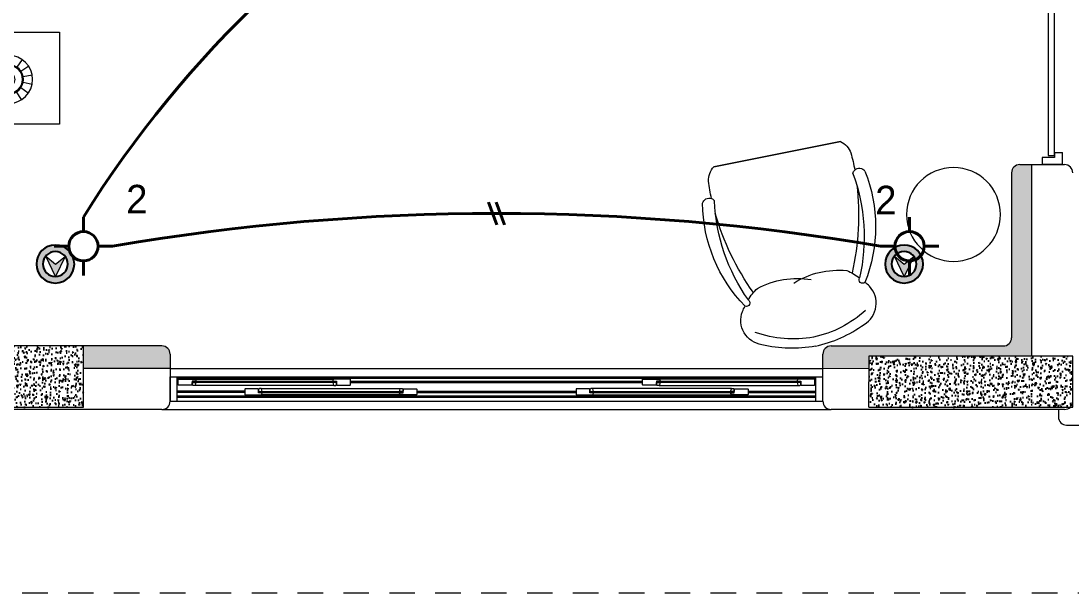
# Model space of a CAD drawing. Header units: metres. Extents: x 14 to 2416, y -346 to 476.
# Drawn here: x 148.87 to 154.02, y -86.97 to -84.17 of the extents above; entities that cross this region are included whole.
import ezdxf

# ---------------------------------------------------------------- set-up
doc = ezdxf.new("R2010")
doc.units = ezdxf.units.M
doc.linetypes.add('0', pattern=[0])
doc.linetypes.add('HIDDEN2', pattern=[0.1875, 0.125, -0.0625])
doc.layers.get('0').update_dxf_attribs({"linetype": '0', "lineweight": 20})
for name, color, linetype, lineweight in [('A-ANNO-TEXT', 20, 'Continuous', 13), ('A-DOOR', 35, 'Continuous', 5), ('A-WALL', 250, 'Continuous', 20), ('baños', 251, 'Continuous', 0), ('Columnas', 7, 'Continuous', 18), ('cristales', 131, 'Continuous', 0), ('E Salida Luces', 22, 'Continuous', 40), ('E Tuberia Emp Losa', 22, 'Continuous', 40), ('MAVA', 1, 'Continuous', 15), ('MOBILIARIOS', 252, 'Continuous', 0), ('piso', 253, 'Continuous', 0)]:
    doc.layers.add(name, color=color, linetype=linetype, lineweight=lineweight)
doc.layers.add('HATCH', color=8, linetype='Continuous')
doc.layers.add('MAVA Luminarias', color=1, linetype='Continuous')
doc.layers.add('RELLENO SECCION', color=8, linetype='Continuous', lineweight=0, transparency=0.4)
doc.layers.add('Techos 1', color=7, linetype='HIDDEN2', lineweight=9, true_color=0x42391a)
doc.styles.add('CENTURY GOTHIC', font='GOTHIC.TTF')
doc.styles.get("Standard").update_dxf_attribs({"font": 'arial.ttf', "height": 0.1875})
pattern_1 = [(50, (114.33107, 55.238796), (0.058299094, -0.005100507), [0.006096, -0.067056]), (355, (114.33107, 55.238796), (-0.011277895, 0.06113819), [0.0048768, -0.053644987]), (100.451445, (114.33593, 55.23837), (0.0470212, 0.05603768), [0.005180803, -0.056988878]), (46.1842, (114.33107, 55.25505), (0.086745293, -0.013453545), [0.009144, -0.100584]), (96.63556, (114.3383, 55.25393), (0.07596932, 0.07917636), [0.00777121, -0.085483395]), (351.18415, (114.33107, 55.25505), (0.07596932, 0.07917636), [0.00731519, -0.080467114]), (21, (114.3392, 55.25099), (0.048516605, -0.032724863), [0.006096, -0.067056]), (326, (114.3392, 55.25099), (0.01977665, 0.05894015), [0.0048768, -0.0536448]), (71.451445, (114.34324, 55.24826), (0.068293254, 0.026215286), [0.005180803, -0.05698878]), (37.5, (114.331071, 55.238796), (0.000988353, 0.0270576124), [0, -0.05299456, 0, -0.0544576, 0, -0.053848]), (7.5, (114.33107, 55.238796), (0.021382292, 0.032057784), [0, -0.03104896, 0, -0.05177536, 0, -0.0205232]), (327.5, (114.312946, 55.238796), (0.0433889905, -0.001833198), [0, -0.02032, 0, -0.0633984, 0, -0.0841248]), (317.5, (114.304818, 55.238796), (0.047401338, 0.008136477), [0, -0.026416, 0, -0.04210304, 0, -0.0597408])]

# ---------------------------------------------------------------- blocks, each defined once
blk = doc.blocks.new('dl ip')
at = {"layer": 'MAVA', "transparency": 33554687}
h = blk.add_hatch(color=40, dxfattribs=at)
h.dxf.hatch_style = 1
h.paths.add_polyline_path([(94.7574, -111.2088), (94.7109, -111.2482), (94.6624, -111.2113), (94.7109, -111.3092)])
at = {"layer": 'MAVA Luminarias', "linetype": 'Continuous'}
h = blk.add_hatch(color=40, dxfattribs=at)
h.paths.add_polyline_path([(94.618, -111.2482, 1), (94.8039, -111.2482, 1)])
h.paths.add_polyline_path([(94.7719, -111.2482, -1), (94.6499, -111.2482, -1)], flags=16)
at = {"layer": 'MAVA', "color": 40}
for p, q in [((94.7109, -111.2482), (94.6624, -111.2113)), ((94.6624, -111.2113), (94.7109, -111.3092)), ((94.7109, -111.3092), (94.7574, -111.2088)), ((94.7574, -111.2088), (94.7109, -111.2482))]:
    blk.add_line(p, q, dxfattribs=at)
at = {"layer": 'MAVA Luminarias', "color": 40, "linetype": 'Continuous'}
for radius in [0.093, 0.061]:
    blk.add_circle((94.7109, -111.2482), radius, dxfattribs=at)
blk = doc.blocks.new('A$C2f9b60d5')
at = {"layer": 'A-DOOR'}
for p, q in [((0, 0.1005), (0.06, 0.1005)), ((0, 0.1005), (0, 0.0005)), ((0.035, 0.0605), (0.035, 0.0005)), ((0.06, 0.0605), (0.035, 0.0605)), ((0.06, 0.0605), (0.06, 0.1005)), ((3.6, 0.1), (3.54, 0.1)), ((3.54, 0.06), (3.54, 0.1)), ((3.54, 0.06), (3.565, 0.06)), ((3.565, 0.06), (3.565, 0)), ((3.6, 0.1), (3.6, 0)), ((0.035, 0.0005), (0, 0.0005)), ((3.565, 0), (3.6, 0))]:
    blk.add_line(p, q, dxfattribs=at)
for points in [[(0.6314, 0.7341), (1.0247, 0.0604), (1.0509, 0.0757), (0.6576, 0.7494)], [(2.9658, 0.7337), (2.5723, 0.0601), (2.5462, 0.0754), (2.9397, 0.749)], [(0.0446, 0.0605), (1.0247, 0.0604), (1.0247, 0.0301), (0.0446, 0.0302)], [(3.5524, 0.06), (2.5723, 0.0601), (2.5723, 0.0298), (3.5524, 0.0297)]]:
    blk.add_lwpolyline(points, close=True, dxfattribs=at)
at = {"layer": 'A-DOOR', "linetype": 'HIDDEN2'}
for centre, start, end in [((0.96, -0.0488), 10.7613, 110.7488), ((2.637, -0.0491), 69.2325, 169.2199)]:
    blk.add_arc(centre, 0.8536, start, end, dxfattribs=at)
blk = doc.blocks.new('A$C89702949')
at = {"layer": 'HATCH'}
h = blk.add_hatch(dxfattribs=at)
h.set_pattern_fill('AR-CONC', color=256, scale=0.00032)
h.set_pattern_definition(pattern_1)
h.paths.add_polyline_path([(15.3, 0.3), (15.3, 0), (16.1, 0), (16.1, 0.3)])
h = blk.add_hatch(dxfattribs=at)
h.set_pattern_fill('AR-CONC', color=256, scale=0.00032)
h.set_pattern_definition(pattern_1)
h.paths.add_polyline_path([(19.95, 0), (19.9496, 0.25), (20.7, 0.25), (20.7004, 0.25), (20.9496, 0.25), (20.9496, 0)])
at = {"layer": 'Columnas'}
blk.add_lwpolyline([(15.3, 0.3), (15.3, 0), (16.1, 0), (16.1, 0.3)], close=True, dxfattribs=at)
blk.add_lwpolyline([(19.95, 0), (20.95, 0), (20.95, 0.25), (20.7, 0.25), (20.7, 0.25), (19.95, 0.25), (19.9495, 0)], dxfattribs=at)
blk = doc.blocks.new('PL BASE 2N NASAS 09')
at = {"layer": 'RELLENO SECCION', "true_color": 0xc7c8ca}
h = blk.add_hatch(color=9, dxfattribs=at)
h.dxf.hatch_style = 1
edge = h.paths.add_edge_path()
edge.add_arc((179.2575, -24.8608), 0.04, 270, 360, ccw=False)
edge.add_line((179.2575, -24.9008), (178.4126, -24.9008))
edge.add_arc((178.4126, -24.9408), 0.04, 90, 180)
edge.add_line((178.3726, -24.9408), (178.3726, -25.0117))
edge.add_line((178.3726, -25.0117), (178.5974, -25.0117))
edge.add_line((178.5974, -25.0117), (178.5975, -24.9508))
edge.add_line((178.5975, -24.9508), (179.3475, -24.9508))
edge.add_line((179.3475, -24.9508), (179.3975, -24.9508))
edge.add_line((179.3975, -24.9508), (179.3975, -24.0117))
edge.add_line((179.3975, -24.0117), (179.3375, -24.0117))
edge.add_arc((179.3375, -24.0517), 0.04, 90, 180)
edge.add_line((179.2975, -24.0517), (179.2975, -24.8608))
edge = h.paths.add_edge_path()
edge.add_arc((175.1326, -24.9408), 0.04, 360, 450)
edge.add_line((175.1326, -24.9008), (174.7475, -24.9008))
edge.add_line((174.7475, -24.9008), (174.7475, -25.0117))
edge.add_line((174.7475, -25.0117), (175.1726, -25.0117))
edge.add_line((175.1726, -25.0117), (175.1726, -24.9408))
at = {"layer": 'A-DOOR'}
for p, q in [((175.1726, -25.0117), (178.3726, -25.0117)), ((175.1725, -25.0517), (178.3725, -25.0517)), ((175.2065, -25.1717), (175.2065, -25.0517)), ((175.2125, -25.0642), (175.214, -25.0627)), ((175.2125, -25.0912), (175.2125, -25.0642)), ((175.214, -25.0627), (175.2947, -25.0627)), ((175.2947, -25.0627), (175.2965, -25.0642)), ((175.2947, -25.0627), (175.9744, -25.0627)), ((175.2965, -25.0642), (175.2985, -25.0722)), ((175.9726, -25.0642), (175.9705, -25.0722)), ((175.9744, -25.0627), (175.9726, -25.0642)), ((176.055, -25.0627), (175.9744, -25.0627)), ((176.0565, -25.0642), (176.055, -25.0627)), ((176.0565, -25.0912), (176.0565, -25.0642)), ((177.4885, -25.0642), (177.49, -25.0627)), ((177.4885, -25.0912), (177.4885, -25.0642)), ((177.49, -25.0627), (177.5707, -25.0627)), ((177.5707, -25.0627), (177.5725, -25.0642)), ((178.2504, -25.0627), (177.5707, -25.0627)), ((177.5725, -25.0642), (177.5745, -25.0722)), ((178.2486, -25.0642), (178.2465, -25.0722)), ((178.2504, -25.0627), (178.2486, -25.0642)), ((178.331, -25.0627), (178.2504, -25.0627)), ((178.3325, -25.0642), (178.331, -25.0627)), ((178.3325, -25.0912), (178.3325, -25.0642)), ((178.3385, -25.1717), (178.3385, -25.0517)), ((175.214, -25.0927), (175.2125, -25.0912)), ((175.279, -25.0927), (175.214, -25.0927)), ((175.2805, -25.0912), (175.279, -25.0927)), ((175.298, -25.0737), (175.2805, -25.0737)), ((175.2805, -25.0737), (175.2805, -25.0912)), ((175.2805, -25.0767), (175.2855, -25.0767)), ((175.2805, -25.0767), (175.2855, -25.0767)), ((175.2855, -25.0747), (175.2915, -25.0787)), ((175.2855, -25.0787), (175.2915, -25.0747)), ((175.9753, -25.0937), (175.2938, -25.0937)), ((175.2985, -25.0732), (175.298, -25.0737)), ((175.2985, -25.0722), (175.2985, -25.0732)), ((175.54, -25.1107), (175.5385, -25.1122)), ((175.5385, -25.1122), (175.5385, -25.1392)), ((175.605, -25.1107), (175.54, -25.1107)), ((175.6065, -25.1122), (175.605, -25.1107)), ((175.6065, -25.1297), (175.6065, -25.1122)), ((175.6198, -25.1097), (176.3013, -25.1097)), ((175.9705, -25.0722), (175.9705, -25.0732)), ((175.9705, -25.0732), (175.971, -25.0737)), ((175.971, -25.0737), (175.9885, -25.0737)), ((175.9835, -25.0747), (175.9775, -25.0787)), ((175.9835, -25.0787), (175.9775, -25.0747)), ((175.9885, -25.0767), (175.9835, -25.0767)), ((175.9885, -25.0767), (175.9835, -25.0767)), ((175.9885, -25.0737), (175.9885, -25.0912)), ((175.9885, -25.0912), (175.99, -25.0927)), ((175.99, -25.0927), (176.055, -25.0927)), ((176.0565, -25.0912), (176.055, -25.0927)), ((176.3145, -25.1122), (176.316, -25.1107)), ((176.3145, -25.1297), (176.3145, -25.1122)), ((176.316, -25.1107), (176.381, -25.1107)), ((176.381, -25.1107), (176.3825, -25.1122)), ((176.3825, -25.1122), (176.3825, -25.1392)), ((177.164, -25.1107), (177.1625, -25.1122)), ((177.1625, -25.1122), (177.1625, -25.1392)), ((177.229, -25.1107), (177.164, -25.1107)), ((177.2305, -25.1122), (177.229, -25.1107)), ((177.2305, -25.1297), (177.2305, -25.1122)), ((177.9253, -25.1097), (177.2438, -25.1097)), ((177.4885, -25.0912), (177.49, -25.0927)), ((177.555, -25.0927), (177.49, -25.0927)), ((177.5565, -25.0912), (177.555, -25.0927)), ((177.574, -25.0737), (177.5565, -25.0737)), ((177.5565, -25.0737), (177.5565, -25.0912)), ((177.5565, -25.0767), (177.5615, -25.0767)), ((177.5565, -25.0767), (177.5615, -25.0767)), ((177.5615, -25.0747), (177.5675, -25.0787)), ((177.5615, -25.0787), (177.5675, -25.0747)), ((177.5698, -25.0937), (178.2513, -25.0937)), ((177.5745, -25.0732), (177.574, -25.0737)), ((177.5745, -25.0722), (177.5745, -25.0732)), ((177.9385, -25.1122), (177.94, -25.1107)), ((177.9385, -25.1297), (177.9385, -25.1122)), ((177.94, -25.1107), (178.005, -25.1107)), ((178.005, -25.1107), (178.0065, -25.1122)), ((178.0065, -25.1122), (178.0065, -25.1392)), ((178.2465, -25.0722), (178.2465, -25.0732)), ((178.2465, -25.0732), (178.247, -25.0737)), ((178.247, -25.0737), (178.2645, -25.0737)), ((178.2595, -25.0747), (178.2535, -25.0787)), ((178.2595, -25.0787), (178.2535, -25.0747)), ((178.2645, -25.0767), (178.2595, -25.0767)), ((178.2645, -25.0767), (178.2595, -25.0767)), ((178.2645, -25.0737), (178.2645, -25.0912)), ((178.2645, -25.0912), (178.266, -25.0927)), ((178.266, -25.0927), (178.331, -25.0927)), ((178.331, -25.0927), (178.3325, -25.0912)), ((175.2065, -25.1517), (178.3385, -25.1517)), ((175.5385, -25.1392), (175.54, -25.1407)), ((175.54, -25.1407), (175.6207, -25.1407)), ((175.6065, -25.1267), (175.6115, -25.1267)), ((175.6065, -25.1267), (175.6115, -25.1267)), ((175.624, -25.1297), (175.6065, -25.1297)), ((175.6115, -25.1287), (175.6175, -25.1247)), ((175.6115, -25.1247), (175.6175, -25.1287)), ((175.6207, -25.1407), (175.6225, -25.1393)), ((176.3004, -25.1407), (175.6207, -25.1407)), ((175.6225, -25.1393), (175.6245, -25.1312)), ((175.6245, -25.1302), (175.624, -25.1297)), ((175.6245, -25.1312), (175.6245, -25.1302)), ((176.2965, -25.1302), (176.297, -25.1297)), ((176.2965, -25.1312), (176.2965, -25.1302)), ((176.2986, -25.1393), (176.2965, -25.1312)), ((176.297, -25.1297), (176.3145, -25.1297)), ((176.3004, -25.1407), (176.2986, -25.1393)), ((176.381, -25.1407), (176.3004, -25.1407)), ((176.3095, -25.1287), (176.3035, -25.1247)), ((176.3095, -25.1247), (176.3035, -25.1287)), ((176.3145, -25.1267), (176.3095, -25.1267)), ((176.3145, -25.1267), (176.3095, -25.1267)), ((176.3825, -25.1392), (176.381, -25.1407)), ((177.1625, -25.1392), (177.164, -25.1407)), ((177.164, -25.1407), (177.2447, -25.1407)), ((177.2305, -25.1267), (177.2355, -25.1267)), ((177.2305, -25.1267), (177.2355, -25.1267)), ((177.248, -25.1297), (177.2305, -25.1297)), ((177.2355, -25.1287), (177.2415, -25.1247)), ((177.2355, -25.1247), (177.2415, -25.1287)), ((177.2447, -25.1407), (177.2465, -25.1393)), ((177.2447, -25.1407), (177.9244, -25.1407)), ((177.2465, -25.1393), (177.2485, -25.1312)), ((177.2485, -25.1302), (177.248, -25.1297)), ((177.2485, -25.1312), (177.2485, -25.1302)), ((177.9205, -25.1302), (177.921, -25.1297)), ((177.9205, -25.1312), (177.9205, -25.1302)), ((177.9226, -25.1393), (177.9205, -25.1312)), ((177.921, -25.1297), (177.9385, -25.1297)), ((177.9244, -25.1407), (177.9226, -25.1393)), ((178.005, -25.1407), (177.9244, -25.1407)), ((177.9335, -25.1287), (177.9275, -25.1247)), ((177.9335, -25.1247), (177.9275, -25.1287)), ((177.9385, -25.1267), (177.9335, -25.1267)), ((177.9385, -25.1267), (177.9335, -25.1267)), ((178.0065, -25.1392), (178.005, -25.1407)), ((175.1325, -25.2117), (178.4125, -25.2117)), ((175.1725, -25.1717), (178.3725, -25.1717))]:
    blk.add_line(p, q, dxfattribs=at)
at = {"layer": 'A-DOOR', "color": 8}
for p, q in [((175.2065, -25.0577), (178.3385, -25.0577)), ((177.4885, -25.0747), (176.0565, -25.0747)), ((177.4885, -25.0807), (176.0565, -25.0807)), ((175.5385, -25.1227), (175.2065, -25.1227)), ((175.5385, -25.1287), (175.2065, -25.1287)), ((175.2065, -25.1457), (178.3385, -25.1457)), ((176.3825, -25.1227), (177.1625, -25.1227)), ((176.3825, -25.1287), (177.1625, -25.1287)), ((178.0065, -25.1227), (178.3385, -25.1227)), ((178.0065, -25.1287), (178.3385, -25.1287))]:
    blk.add_line(p, q, dxfattribs=at)
at = {"layer": 'A-DOOR'}
for points in [[(175.2805, -25.0767), (175.2855, -25.0767), (175.2855, -25.0767), (175.2805, -25.0767)], [(175.2855, -25.0747), (175.2915, -25.0747), (175.2915, -25.0787), (175.2855, -25.0787)], [(175.2855, -25.0747), (175.9835, -25.0747), (175.9835, -25.0787), (175.2855, -25.0787)], [(175.298, -25.0737), (175.286, -25.0737), (175.286, -25.0747), (175.298, -25.0747)], [(175.298, -25.0787), (175.286, -25.0787), (175.286, -25.0797), (175.298, -25.0797)], [(175.2915, -25.0747), (175.2965, -25.0747), (175.2965, -25.0787), (175.2915, -25.0787)], [(175.971, -25.0737), (175.983, -25.0737), (175.983, -25.0747), (175.971, -25.0747)], [(175.971, -25.0787), (175.983, -25.0787), (175.983, -25.0797), (175.971, -25.0797)], [(175.9775, -25.0747), (175.9725, -25.0747), (175.9725, -25.0787), (175.9775, -25.0787)], [(175.9835, -25.0747), (175.9775, -25.0747), (175.9775, -25.0787), (175.9835, -25.0787)], [(175.9885, -25.0767), (175.9835, -25.0767), (175.9835, -25.0767), (175.9885, -25.0767)], [(177.5565, -25.0767), (177.5615, -25.0767), (177.5615, -25.0767), (177.5565, -25.0767)], [(178.2595, -25.0747), (177.5615, -25.0747), (177.5615, -25.0787), (178.2595, -25.0787)], [(177.5615, -25.0747), (177.5675, -25.0747), (177.5675, -25.0787), (177.5615, -25.0787)], [(177.574, -25.0737), (177.562, -25.0737), (177.562, -25.0747), (177.574, -25.0747)], [(177.574, -25.0787), (177.562, -25.0787), (177.562, -25.0797), (177.574, -25.0797)], [(177.5675, -25.0747), (177.5725, -25.0747), (177.5725, -25.0787), (177.5675, -25.0787)], [(178.247, -25.0737), (178.259, -25.0737), (178.259, -25.0747), (178.247, -25.0747)], [(178.247, -25.0787), (178.259, -25.0787), (178.259, -25.0797), (178.247, -25.0797)], [(178.2535, -25.0747), (178.2485, -25.0747), (178.2485, -25.0787), (178.2535, -25.0787)], [(178.2595, -25.0747), (178.2535, -25.0747), (178.2535, -25.0787), (178.2595, -25.0787)], [(178.2645, -25.0767), (178.2595, -25.0767), (178.2595, -25.0767), (178.2645, -25.0767)], [(175.6065, -25.1267), (175.6115, -25.1267), (175.6115, -25.1267), (175.6065, -25.1267)], [(176.3095, -25.1287), (175.6115, -25.1287), (175.6115, -25.1247), (176.3095, -25.1247)], [(175.6115, -25.1287), (175.6175, -25.1287), (175.6175, -25.1247), (175.6115, -25.1247)], [(175.624, -25.1247), (175.612, -25.1247), (175.612, -25.1237), (175.624, -25.1237)], [(175.624, -25.1297), (175.612, -25.1297), (175.612, -25.1287), (175.624, -25.1287)], [(175.6175, -25.1287), (175.6225, -25.1287), (175.6225, -25.1247), (175.6175, -25.1247)], [(176.297, -25.1247), (176.309, -25.1247), (176.309, -25.1237), (176.297, -25.1237)], [(176.297, -25.1297), (176.309, -25.1297), (176.309, -25.1287), (176.297, -25.1287)], [(176.3035, -25.1287), (176.2985, -25.1287), (176.2985, -25.1247), (176.3035, -25.1247)], [(176.3095, -25.1287), (176.3035, -25.1287), (176.3035, -25.1247), (176.3095, -25.1247)], [(176.3145, -25.1267), (176.3095, -25.1267), (176.3095, -25.1267), (176.3145, -25.1267)], [(177.2305, -25.1267), (177.2355, -25.1267), (177.2355, -25.1267), (177.2305, -25.1267)], [(177.2355, -25.1287), (177.2415, -25.1287), (177.2415, -25.1247), (177.2355, -25.1247)], [(177.2355, -25.1287), (177.9335, -25.1287), (177.9335, -25.1247), (177.2355, -25.1247)], [(177.248, -25.1247), (177.236, -25.1247), (177.236, -25.1237), (177.248, -25.1237)], [(177.248, -25.1297), (177.236, -25.1297), (177.236, -25.1287), (177.248, -25.1287)], [(177.2415, -25.1287), (177.2465, -25.1287), (177.2465, -25.1247), (177.2415, -25.1247)], [(177.921, -25.1247), (177.933, -25.1247), (177.933, -25.1237), (177.921, -25.1237)], [(177.921, -25.1297), (177.933, -25.1297), (177.933, -25.1287), (177.921, -25.1287)], [(177.9275, -25.1287), (177.9225, -25.1287), (177.9225, -25.1247), (177.9275, -25.1247)], [(177.9335, -25.1287), (177.9275, -25.1287), (177.9275, -25.1247), (177.9335, -25.1247)], [(177.9385, -25.1267), (177.9335, -25.1267), (177.9335, -25.1267), (177.9385, -25.1267)]]:
    blk.add_lwpolyline(points, close=True, dxfattribs=at)
for points in [[(175.2827, -25.0922, 0.341999), (175.2808, -25.0907), (175.2805, -25.0904), (175.2805, -25.0807), (175.2815, -25.0797), (175.2985, -25.0797), (175.2985, -25.0802), (175.2952, -25.0926, -0.339454), (175.2938, -25.0937), (175.2846, -25.0937, -0.341999)], [(175.6087, -25.1112, -0.341999), (175.6068, -25.1127), (175.6065, -25.113), (175.6065, -25.1227), (175.6075, -25.1237), (175.6245, -25.1237), (175.6245, -25.1232), (175.6212, -25.1108, 0.339454), (175.6198, -25.1097), (175.6106, -25.1097, 0.341999)], [(175.9864, -25.0922, -0.341999), (175.9883, -25.0907), (175.9885, -25.0904), (175.9885, -25.0807), (175.9875, -25.0797), (175.9705, -25.0797), (175.9705, -25.0802), (175.9739, -25.0926, 0.339454), (175.9753, -25.0937), (175.9845, -25.0937, 0.341999)], [(176.3124, -25.1112, 0.341999), (176.3143, -25.1127), (176.3145, -25.113), (176.3145, -25.1227), (176.3135, -25.1237), (176.2965, -25.1237), (176.2965, -25.1232), (176.2999, -25.1108, -0.339454), (176.3013, -25.1097), (176.3105, -25.1097, -0.341999)], [(177.2327, -25.1112, -0.341999), (177.2308, -25.1127), (177.2305, -25.113), (177.2305, -25.1227), (177.2315, -25.1237), (177.2485, -25.1237), (177.2485, -25.1232), (177.2452, -25.1108, 0.339454), (177.2438, -25.1097), (177.2346, -25.1097, 0.341999)], [(177.5587, -25.0922, 0.341999), (177.5568, -25.0907), (177.5565, -25.0904), (177.5565, -25.0807), (177.5575, -25.0797), (177.5745, -25.0797), (177.5745, -25.0802), (177.5712, -25.0926, -0.339454), (177.5698, -25.0937), (177.5606, -25.0937, -0.341999)], [(177.9364, -25.1112, 0.341999), (177.9383, -25.1127), (177.9385, -25.113), (177.9385, -25.1227), (177.9375, -25.1237), (177.9205, -25.1237), (177.9205, -25.1232), (177.9239, -25.1108, -0.339454), (177.9253, -25.1097), (177.9345, -25.1097, -0.341999)], [(178.2624, -25.0922, -0.341999), (178.2643, -25.0907), (178.2645, -25.0904), (178.2645, -25.0807), (178.2635, -25.0797), (178.2465, -25.0797), (178.2465, -25.0802), (178.2499, -25.0926, 0.339454), (178.2513, -25.0937), (178.2605, -25.0937, 0.341999)]]:
    blk.add_lwpolyline(points, format="xyb", close=True, dxfattribs=at)
at = {"layer": 'A-DOOR', "color": 7}
for points in [[(175.2855, -25.0787), (175.9835, -25.0787), (175.9835, -25.0747), (175.2855, -25.0747)], [(178.2595, -25.0787), (177.5615, -25.0787), (177.5615, -25.0747), (178.2595, -25.0747)], [(176.3095, -25.1247), (175.6115, -25.1247), (175.6115, -25.1287), (176.3095, -25.1287)], [(177.2355, -25.1247), (177.9335, -25.1247), (177.9335, -25.1287), (177.2355, -25.1287)]]:
    blk.add_lwpolyline(points, close=True, dxfattribs=at)
at = {"layer": 'A-WALL'}
for p, q in [((179.3375, -24.0117), (179.5575, -24.0117)), ((179.3975, -24.9508), (179.3975, -24.0117)), ((179.2975, -24.0517), (179.2975, -24.8608)), ((175.1326, -24.9008), (174.7475, -24.9008)), ((175.1726, -24.9408), (175.1726, -25.1717)), ((178.3726, -25.1717), (178.3726, -24.9408)), ((175.1726, -25.0117), (174.7475, -25.0117)), ((178.5974, -25.0121), (178.3726, -25.0117)), ((175.1726, -25.1717), (175.1726, -25.0517)), ((175.1326, -25.2117), (173.9875, -25.2117)), ((179.5575, -25.2117), (178.4126, -25.2117))]:
    blk.add_line(p, q, dxfattribs=at)
blk.add_lwpolyline([(179.2575, -24.9008, 0.414214), (179.2975, -24.8608)], format="xyb", dxfattribs=at)
blk.add_lwpolyline([(178.4126, -24.9008), (179.2575, -24.9008)], dxfattribs=at)
for centre, start, end in [((179.3375, -24.0517), 90, 180), ((179.5575, -24.0517), 0, 90), ((175.1326, -24.9408), 360, 90), ((178.4126, -24.9408), 90, 180), ((175.1326, -25.1717), 270, 0), ((178.4126, -25.1717), 180, 270), ((179.5575, -25.1717), 270, 0)]:
    blk.add_arc(centre, 0.04, start, end, dxfattribs=at)
at = {"layer": 'cristales', "const_width": 0.004}
for points in [[(175.2965, -25.0767), (175.9725, -25.0767)], [(178.2485, -25.0767), (177.5725, -25.0767)], [(176.2985, -25.1267), (175.6225, -25.1267)], [(177.2465, -25.1267), (177.9225, -25.1267)]]:
    blk.add_lwpolyline(points, dxfattribs=at)
at = {"layer": 'piso'}
for p, q in [((179.5275, -25.2117), (179.5275, -25.2485)), ((179.5675, -25.2885), (184.6325, -25.2885))]:
    blk.add_line(p, q, dxfattribs=at)
blk.add_arc((179.5675, -25.2485), 0.04, 180, 270, dxfattribs=at)
at = {"layer": 'Techos 1'}
blk.add_line((160.0475, -26.1117), (185.4975, -26.1117), dxfattribs=at)
at = {"color": 1}
blk.add_blockref('A$C89702949', (158.6475, -25.2008), dxfattribs=at)
at = {"color": 1, "xscale": -1, "rotation": 270}
blk.add_blockref('A$C2f9b60d5', (179.4475, -24.0117), dxfattribs=at)
at = {"layer": 'baños', "linetype": 'Continuous', "flags": 8}
for tag, p in [('MODELNUMBER', (167.1329, -5.6306, 0)), ('TRADENAME', (167.1329, -5.6307, 0)), ('PRODUCT', (167.1329, -5.6307, 0)), ('MATERIAL', (167.1329, -5.6307, 0)), ('MODELNUMBER', (168.3076, -5.6306, 0)), ('TRADENAME', (168.3076, -5.6307, 0)), ('PRODUCT', (168.3076, -5.6307, 0)), ('MATERIAL', (168.3076, -5.6307, 0))]:
    blk.add_attdef(tag, p, '', height=0.0000254, rotation=180.0001, dxfattribs=at)
at = {"layer": 'baños', "linetype": 'Continuous'}
for tag, p, rotation in [('MODELNUMBER', (169.2428, -19.7065), 180.0001), ('TRADENAME', (169.2428, -19.7064), 180.0001), ('MATERIAL', (169.243, -19.7063), 180.0001), ('PRODUCT', (169.243, -19.7064), 180.0001), ('MODELNUMBER', (169.9524, -19.7065), 179.9999), ('MATERIAL', (169.9524, -19.7063), 179.9999), ('TRADENAME', (169.9524, -19.7064), 179.9999), ('PRODUCT', (169.9524, -19.7064), 179.9999)]:
    blk.add_attdef(tag, p, '', height=0.0000254, rotation=rotation, dxfattribs=at)
blk = doc.blocks.new('A$Ca77e88c0')
at = {"layer": 'MOBILIARIOS', "linetype": 'Continuous'}
for p, q in [((0, 1.3457), (0.2432, 0.761)), ((0.2435, 0.7603), (0, 1.3457))]:
    blk.add_line(p, q, dxfattribs=at)
for points in [[(1.0081, 1.4216, 0.103931), (0.8565, 1.6353, 0.481643), (0.668, 1.624, 0.047693), (0.6541, 1.5985, 0.047693)], [(1.0081, 1.4216, -0.103931), (1.0528, 1.1635, -0.481643), (0.9119, 1.0378, -0.047693), (0.884, 1.0459, -0.047693)]]:
    blk.add_lwpolyline(points, format="xyb", dxfattribs=at)
blk.add_circle((0.8492, 0.4996), 0.2299, dxfattribs=at)
for centre, radius, start, end in [((0.5212, 0.8742), 0.7364, 79.5964, 123.1415), ((0.6434, 1.5847), 0.0175, 250.4542, 52.0587), ((0.6434, 1.5847), 0.0175, 250.4542, 52.0587), ((0.4617, 1.1866), 0.5495, 23.3314, 53.5948), ((0.4617, 1.1866), 0.5495, 23.3314, 53.5948), ((0.612, 0.6674), 0.9011, 88.3763, 121.4796), ((0.612, 0.6674), 0.9011, 88.3763, 121.4796), ((0.8583, 1.4567), 0.2476, 153.2165, 169.9182), ((0.8583, 1.4567), 0.2476, 153.2165, 169.9182), ((0.5865, 0.2493), 1.2787, 88.4542, 107.9351), ((0.5865, 0.2493), 1.2787, 88.4542, 107.9351), ((1.0281, 1.5426), 0.4158, 185.8786, 223.4033), ((1.0281, 1.5426), 0.4158, 185.8786, 223.4033), ((0.4823, 0.53), 0.9795, 111.4631, 116.5118), ((0.1421, 1.4684), 0.0325, 136.3787, 235.7351), ((0.1421, 1.4684), 0.0325, 235.6979, 268.7539), ((0.0995, 1.3192), 0.1029, 121.9514, 165.0616), ((0.4562, 1.1998), 0.5495, 351.575, 21.8384), ((0.4562, 1.1998), 0.5495, 351.575, 21.8384), ((1.108, 1.3505), 0.4158, 181.7665, 219.2912), ((0.9273, 1.2907), 0.2476, 235.2516, 251.9533), ((0.9273, 1.2907), 0.2476, 235.2516, 251.9533), ((0.1939, 1.6724), 0.9011, 283.6902, 316.7935), ((0.1939, 1.6724), 0.9011, 283.6902, 316.7935), ((0.2766, 1.4622), 0.7364, 282.0283, 325.5734), ((-0.1206, 1.9492), 1.2787, 297.2347, 316.7156), ((-0.1206, 1.9492), 1.2787, 297.2347, 316.7156), ((0.8666, 1.048), 0.0175, 353.1111, 154.7156), ((0.8666, 1.048), 0.0175, 353.1111, 154.7156), ((0.0052, 1.6774), 0.9795, 288.6412, 293.6898), ((0.4307, 0.7745), 0.0325, 169.4347, 268.7911), ((0.4307, 0.7745), 0.0325, 136.3787, 169.4347), ((0.4307, 0.7745), 0.0325, 136.3787, 169.4347), ((0.2948, 0.8495), 0.1029, 240.0914, 283.2016)]:
    blk.add_arc(centre, radius, start, end, dxfattribs=at)
blk = doc.blocks.new('A$Cb50f4bf1')
at = {"layer": 'MOBILIARIOS'}
for p, q in [((0.45, 0.45), (0, 0.45)), ((0, 0.45), (0, 0)), ((0.45, 0), (0.45, 0.45)), ((0.2058, 0.3663), (0.2154, 0.322)), ((0.2519, 0.3671), (0.2438, 0.3224)), ((0.1314, 0.3148), (0.1695, 0.2902)), ((0.1635, 0.348), (0.1893, 0.3107)), ((0.2948, 0.3501), (0.2703, 0.312)), ((0.328, 0.318), (0.2907, 0.2922)), ((0.1144, 0.2719), (0.1591, 0.2638)), ((0.3463, 0.2757), (0.302, 0.2661)), ((0.1152, 0.2258), (0.1595, 0.2353)), ((0.1335, 0.1834), (0.1708, 0.2092)), ((0.3301, 0.1867), (0.292, 0.2112)), ((0.3471, 0.2296), (0.3025, 0.2377)), ((0.1667, 0.1514), (0.1913, 0.1895)), ((0.2096, 0.1344), (0.2177, 0.179)), ((0.2557, 0.1352), (0.2462, 0.1795)), ((0.2981, 0.1535), (0.2723, 0.1908)), ((0, 0), (0.45, 0))]:
    blk.add_line(p, q, dxfattribs=at)
for radius in [0.1182, 0.0729, 0.0684, 0.0328]:
    blk.add_circle((0.2308, 0.2507), radius, dxfattribs=at)
blk = doc.blocks.new('PL MUEBLES 2N NASAS 09')
blk.add_blockref('PL BASE 2N NASAS 09', (49.9143, 62.717))
at = {"layer": 'MOBILIARIOS', "xscale": -1}
for name, p, rotation in [('A$Cb50f4bf1', (224.5453, 39.354), 90.00000000000007), ('A$Ca77e88c0', (228.8694, 39.4445), 123.8396861787656)]:
    blk.add_blockref(name, p, dxfattribs=dict(at, rotation=rotation))
blk = doc.blocks.new('A$C595364de')
blk.add_blockref('PL MUEBLES 2N NASAS 09', (-199.5618, -36.6052))
blk = doc.blocks.new('*U486')
at = {"layer": 'E Salida Luces', "linetype": 'Continuous'}
for p, q in [((0, 0.358), (0, 0.181)), ((-0.358, 0.001), (-0.18, 0.001)), ((0.18, 0.001), (0.358, 0.001)), ((0, -0.179), (0, -0.357))]:
    blk.add_line(p, q, dxfattribs=at)
blk.add_circle((0, 0.001), 0.18, dxfattribs=at)
blk = doc.blocks.new('*U370')
for p, q in [((0.03, 1.37), (-1.05, -1.48)), ((0.99, 1.37), (-0.09, -1.48))]:
    blk.add_line(p, q)
blk = doc.blocks.new('*U677')
at = {"xscale": 0.03937007874015751, "yscale": 0.03937007874015751, "zscale": 0.03937007874015751, "rotation": 90.18577855473504}
blk.add_blockref('*U370', (-0.0023, 0.0012), dxfattribs=at)

msp = doc.modelspace()

# ---------------------------------------------------------------- linework, layer by layer
at = {"layer": 'E Salida Luces'}
for centre, radius, start, end in [((153.8037, -88.0159), 5.4543, 118.4967, 148.0298), ((151.2016, -96.1919), 11.0819, 80.22244, 99.77756)]:
    msp.add_arc(centre, radius, start, end, dxfattribs=at)

# ---------------------------------------------------------------- block references
at = {"layer": 'A-ANNO-TEXT'}
msp.add_blockref('A$C595364de', (124.0766, -86.9711), dxfattribs=at)
at = {"layer": 'E Salida Luces', "xscale": 0.4, "yscale": 0.4, "zscale": 0.4, "rotation": 180}
for p in [(149.1766, -85.2707), (153.2266, -85.2707)]:
    msp.add_blockref('*U486', p, dxfattribs=at)
at = {"layer": 'E Tuberia Emp Losa', "xscale": -0.9842519685039484, "yscale": 0.9842519685039484, "zscale": 0.9842519685039484, "rotation": 270}
msp.add_blockref('*U677', (151.2016, -85.1101), dxfattribs=at)
at = {"layer": 'MAVA Luminarias', "xscale": -1}
for p in [(243.7501, 25.8898), (247.9108, 25.8898)]:
    msp.add_blockref('dl ip', p, dxfattribs=at)

# ---------------------------------------------------------------- texts
at = {"layer": 'E Tuberia Emp Losa', "char_height": 0.14, "width": 0.162623, "attachment_point": 5, "style": 'CENTURY GOTHIC'}
for insert in [(149.4385, -85.0401), (153.1104, -85.0445)]:
    msp.add_mtext('2', dxfattribs=dict(at, insert=insert))

doc.saveas('drawing.dxf')
